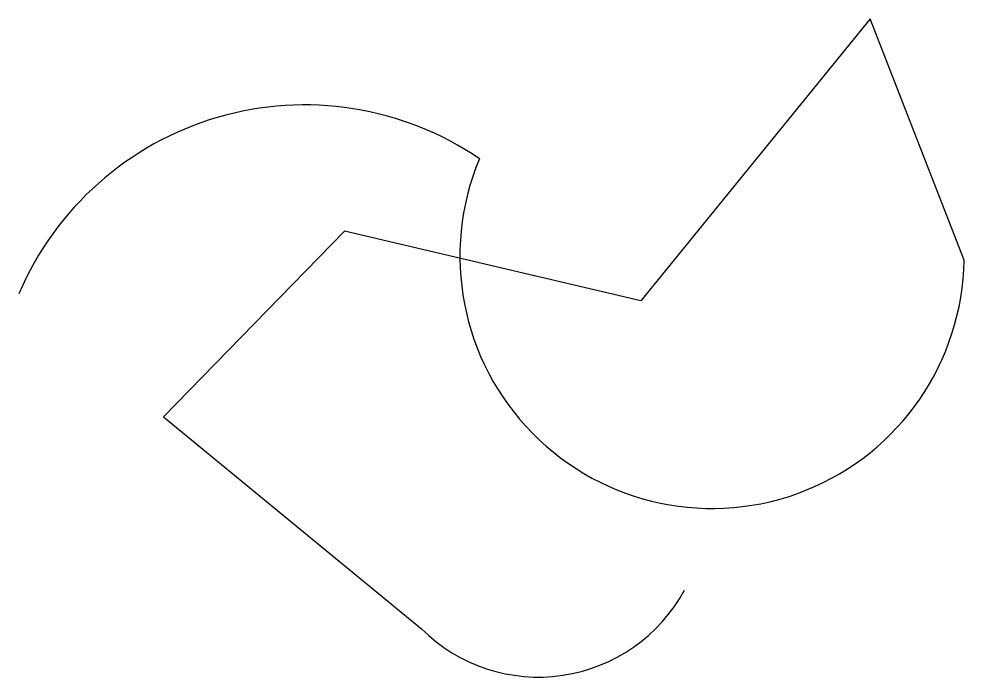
# Model space of a CAD drawing. Extents: x 1.87 to 8.4, y 0.92 to 5.46.
import ezdxf

# ---------------------------------------------------------------- set-up
doc = ezdxf.new("R2010")
doc.units = 0
doc.header["$MEASUREMENT"] = 0
doc.layers.get('0').update_dxf_attribs({"linetype": 'CONTINUOUS'})

msp = doc.modelspace()

# ---------------------------------------------------------------- linework, layer by layer
for p, q in [((7.75177, 5.46488), (6.169776, 3.518484)), ((8.40122, 3.801294), (7.75177, 5.46488)), ((4.12151, 4.000924), (2.872568, 2.719963)), ((6.169776, 3.518484), (4.12151, 4.000924)), ((2.872568, 2.719963), (4.654392, 1.256007))]:
    msp.add_line(p, q)
for centre, radius, start, end in [((3.847024, 2.725589), 2.146032, 55.77479, 156.87578), ((6.660314, 3.828137), 1.741112, 157.301534, 359.116615), ((5.462042, 2.070452), 1.147003, 225.24, 331.444984)]:
    msp.add_arc(centre, radius, start, end)

doc.saveas('drawing.dxf')
